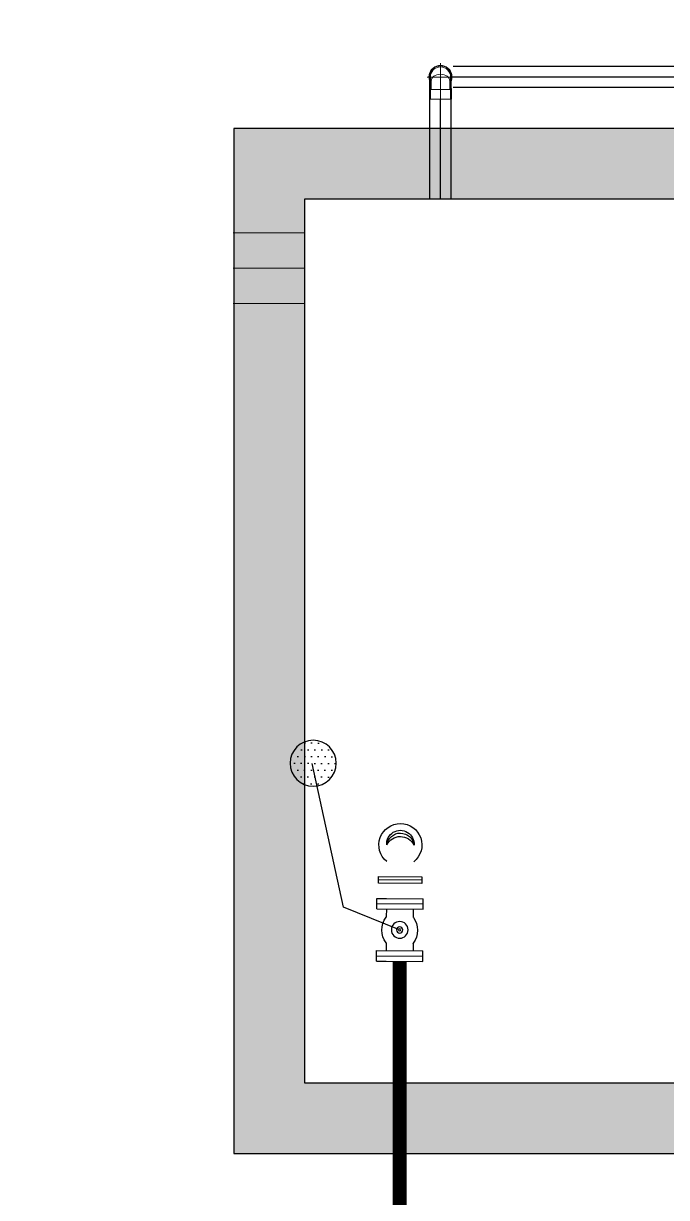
# Model space of a CAD drawing. Header units: millimetres. Extents: x -294625 to 2136527, y -251383 to 128331.
# Drawn here: x 1083978 to 1085798, y -80528 to -77206 of the extents above; entities that cross this region are included whole.
import ezdxf
from ezdxf.lldxf.tags import DXFTag

# ---------------------------------------------------------------- set-up
doc = ezdxf.new("R2010")
doc.units = ezdxf.units.MM
doc.set_wipeout_variables(frame=1)
doc.linetypes.add('CENTER2', pattern=[28.575, 19.05, -3.175, 3.175, -3.175])
for name, color, linetype, lineweight in [('0.04 Thu tràn', 6, 'Continuous', 0), ('00-N-4-NUOC LANH', 4, 'NU-NUOC LANH', 40), ('duong bao khuat', 251, 'Continuous', 0), ('Duong tam', 32, 'CENTER2', 0), ('N3-BODER', 1, 'Continuous', 25), ('N3-NOTE', 11, 'Continuous', 13), ('Net manh', 54, 'Continuous', 0), ('Phu kien uPVC', 3, 'Continuous', 0)]:
    doc.layers.add(name, color=color, linetype=linetype, lineweight=lineweight)
for name, color, linetype in [('0.06 Trả nước', 3, 'Continuous'), ('TUONG', 2, 'Continuous'), ('VALVES', 8, 'Continuous')]:
    doc.layers.add(name, color=color, linetype=linetype)
doc.styles.add('P-VNTIMEH', font='vntimeh.shx', dxfattribs={"width": 0.75, "height": 300})
doc.styles.add('TXT', font='txt.shx')
tags = doc.linetypes.add('NU-NUOC LANH', pattern='A,0.6,-0.4,["CW",TXT,S=0.2,R=0,X=-0.25,Y=-0.1],-0.25', length=1.25).pattern_tags.tags
tags[6] = DXFTag(74, 10)
doc.dimstyles.new('N-NOTE', dxfattribs={"dimtxt": 200, "dimasz": 30, "dimexe": 50, "dimexo": 50, "dimgap": 100, "dimtad": 1, "dimdec": 0, "dimdsep": 46, "dimtxsty": 'P-VNTIMEH', "dimblk": 'OPEN30', "dimcen": 0, "dimse1": 1, "dimse2": 1, "dimclrd": 256, "dimclre": 7, "dimclrt": 256, "dimadec": 0, "dimazin": 0, "dimtfac": 1, "dimtdec": 0, "dimtix": 1, "dimtmove": 2, "dimatfit": 3, "dimldrblk": 'OPEN30', "dimfxl": 1, "dimtolj": 1, "dimtzin": 0, "dimarcsym": 0})

# ---------------------------------------------------------------- blocks, each defined once
blk = doc.blocks.new('B88100C1')
at = {"color": 0}
blk.add_wipeout([(-50, 60.5), (-50, -60.5), (-50.6, -60.5), (-52, -60.5), (-54.7, -60.5), (-55.3, -60.5), (-56.1, -60.5), (-57.5, -60.5), (-58.3, -60.5), (-59, -60.5), (-59.5, -60.5), (-60.2, -60.5), (-63.7, -60.5), (-65, -60.5), (-66, -60.5), (-67, -60.5), (-67.5, -60.5), (-68, -60.5), (-69.1, -60.5), (-69.2, -60.5), (-105.7, -60.5), (-111.2, -55), (-138.8, -55), (-147.4, -59.1), (-154.5, -61.3), (-166.5, -63.2), (-176.3, -62.9), (-186, -61.2), (-200.2, -55.6), (-211.8, -47.5), (-223.1, -34.3), (-228.4, -24.3), (-231.8, -13.6), (-233.2, 0), (-232.6, 8.8), (-231.1, 16.3), (-227.8, 25.7), (-223.7, 33.5), (-217.6, 41.6), (-210.2, 48.8), (-202.9, 54), (-193, 58.9), (-180, 62.5), (-171.8, 63.2), (-170, 63.2), (-163.2, 62.9), (-156.5, 61.8), (-148.8, 59.6), (-142.6, 57), (-138.8, 55), (-111.2, 55), (-105.7, 60.5), (-69.2, 60.5), (-68.7, 60.5), (-67.7, 60.5), (-66.1, 60.5), (-64.7, 60.5), (-63.9, 60.5), (-63.7, 60.5), (-60.2, 60.5), (-60, 60.5), (-59.3, 60.5), (-57.8, 60.5), (-57, 60.5), (-56, 60.5), (-55.5, 60.5), (-54.7, 60.5), (-52, 60.5), (-51, 60.5), (-50.4, 60.5)], dxfattribs=at).dxf.layer = 'duong bao khuat'
at = {"layer": 'Duong tam', "color": 8, "ltscale": 50}
for p, q in [((-170, 72.5), (-170, -72.5)), ((-245, 0), (-38.5, 0))]:
    blk.add_line(p, q, dxfattribs=at)
at = {"layer": 'Net manh', "color": 0, "ltscale": 50}
for p, q in [((-106.7, 50.5), (-148.2, 50.5)), ((-102.2, 55), (-106.7, 50.5)), ((-50, 55), (-102.2, 55)), ((-102.2, 55), (-102.2, -55)), ((-106.7, -50.5), (-148.2, -50.5)), ((-102.2, -55), (-106.7, -50.5)), ((-102.2, -55), (-50, -55))]:
    blk.add_line(p, q, dxfattribs=at)
for radius, start, end in [(63.2, 60.40921, 299.59079), (55, 90, 270)]:
    blk.add_arc((-170, 0), radius, start, end, dxfattribs=at)
blk.add_ellipse((-148.2, 0), major_axis=(0, -50.5), ratio=0.72863, start_param=3.141593, end_param=6.283185, dxfattribs=at)
at = {"layer": 'Phu kien uPVC', "color": 0, "ltscale": 50}
for p, q in [((-170, 55), (-111.2, 55)), ((-105.7, 60.5), (-111.2, 55)), ((-50, 60.5), (-105.7, 60.5)), ((-50, 60.5), (-50, -60.5)), ((-170, -55), (-111.2, -55)), ((-105.7, -60.5), (-111.2, -55)), ((-105.7, -60.5), (-50, -60.5))]:
    blk.add_line(p, q, dxfattribs=at)
blk.add_arc((-170, 0), 60.5, 65.38002, 294.61998, dxfattribs=at)
blk = doc.blocks.new('PMBCB')
h = blk.add_hatch()
h.set_pattern_fill('BTCT2', color=8, scale=30, pattern_type=2)
h.set_pattern_definition([(50, (-27194.2, -11189.96), (215.17805, -18.8256), [22.5, -247.5]), (355, (-27194.2, -11189.96), (-41.6254, 225.6576), [18, -198]), (100.4514, (-27176.26, -11191.53), (173.5528, 206.8319), [19.122, -210.3426]), (46.1842, (-27194.2, -11129.96), (320.1723, -49.6557), [33.75, -371.25]), (96.6356, (-27167.5, -11134.1), (280.3988, 292.2354), [28.683, -315.514]), (351.1842, (-27194.2, -11129.96), (280.3986, 292.2356), [27, -297]), (21, (-27164.2, -11144.96), (179.0721, -120.7857), [22.5, -247.5]), (326, (-27164.2, -11144.96), (72.9946, 217.545), [18, -198]), (71.4514, (-27149.27, -11155.03), (252.0668, 96.7591), [19.122, -210.3426]), (37.5, (-27194.194, -11189.96), (3.64796, 99.86816), [0, -195.6, 0, -201, 0, -198.75]), (7.5, (-27194.19, -11189.96), (78.92086, 118.3235), [0, -114.6, 0, -191.1, 0, -75.75]), (327.5, (-27261.094, -11189.96), (160.14673, -6.76646), [0, -75, 0, -234, 0, -310.5]), (317.5, (-27291.1, -11189.96), (174.95585, 30.0315), [0, -97.5, 0, -155.4, 0, -220.5]), (45, (-27194.19, -11189.96), (-63.6396, 63.6396), []), (45, (-27194.19, -11168.96), (-63.6396, 63.6396), [])])
h.paths.add_polyline_path([(6600, 2700), (-2900, 2700), (-2900, -200), (6600, -200)])
h.paths.add_polyline_path([(5000, 2500), (5000, 0), (0, 0), (0, 2500)], flags=16)
h.paths.add_polyline_path([(5200, 2500), (6400, 2500), (6400, 0), (5200, 0)], flags=16)
h.paths.add_polyline_path([(-200, 2500), (-200, 0), (-2700, 0), (-2700, 2500)], flags=16)
h.paths.add_polyline_path([(5351, 389.3), (6075.7, 389.3), (6075.7, 539.3), (5351, 539.3)], flags=0)
h.paths.add_polyline_path([(5451.7, 547.4), (5986, 547.4), (5986, 775.9), (5451.7, 775.9)], flags=0)
h.paths.add_polyline_path([(4155.1, 389.3), (4879.8, 389.3), (4879.8, 539.3), (4155.1, 539.3)], flags=0)
h.paths.add_polyline_path([(4255.8, 547.4), (4790.1, 547.4), (4790.1, 775.9), (4255.8, 775.9)], flags=0)
h.paths.add_polyline_path([(-1032.1, 389.3), (-307.4, 389.3), (-307.4, 539.3), (-1032.1, 539.3)], flags=0)
h.paths.add_polyline_path([(-931.4, 547.4), (-397.1, 547.4), (-397.1, 775.9), (-931.4, 775.9)], flags=0)
blk.add_lwpolyline([(0, 2700), (-2900, 2700), (-2900, -200), (0, -200)])
blk.add_lwpolyline([(-2700, 0), (-200, 0), (-200, 2500), (-2700, 2500)], close=True)
at = {"layer": '0.04 Thu tràn'}
for p, q in [((-2902.5, 2405.2), (-2700, 2405.1)), ((-2902.6, 2205.2), (-2700, 2205.1))]:
    blk.add_line(p, q, dxfattribs=at)
at = {"layer": '0.04 Thu tràn', "color": 8}
blk.add_line((-2902.5, 2305.2), (-2700, 2305.1), dxfattribs=at)
at = {"layer": '0.06 Trả nước'}
for p, q in [((941.3, 2875.9, 0), (-2279.6, 2876, 0)), ((-2345.6, 2500, 0), (-2345.6, 2846, 0)), ((-2285.6, 2500, 0), (-2285.6, 2846, 0)), ((941.3, 2815.9, 0), (-2279.6, 2816, 0))]:
    blk.add_line(p, q, dxfattribs=at)
at = {"layer": '0.06 Trả nước', "color": 8}
for p, q in [((-2315.6, 2500, 0), (-2315.6, 2846, 0)), ((941.3, 2845.9, 0), (-2279.6, 2846, 0))]:
    blk.add_line(p, q, dxfattribs=at)
at = {"layer": '0.06 Trả nước', "xscale": -0.5207156087369332, "yscale": 0.5207156087369332, "zscale": 0.5207156087369337, "rotation": 90.03239264988672}
blk.add_blockref('B88100C1', (-2315.5, 2757.5), dxfattribs=at)
blk = doc.blocks.new('_Open30')
at = {"color": 0, "linetype": 'ByBlock', "lineweight": -2}
for p, q in [((-1, 0.268), (0, 0)), ((0, 0), (-1, -0.268)), ((0, 0), (-1, 0))]:
    blk.add_line(p, q, dxfattribs=at)
blk = doc.blocks.new('SDF')
at = {"color": 9}
for p, q in [((-49.6, 76.9), (-49.6, 47.5)), ((49.6, 76.9), (49.6, 47.5)), ((-49.6, -49.7), (-49.6, -76.9)), ((49.6, -49.7), (49.6, -76.9))]:
    blk.add_line(p, q, dxfattribs=at)
for centre, radius, start, end in [((14, -1.1), 79.7, 143.4445, 216.5555), ((-51.6, 47.5), 1.92, 323.4445, 360), ((51.6, 47.5), 1.92, 180, 216.5555), ((-14, -1.1), 79.7, 323.4445, 36.5555), ((-51.6, -49.7), 1.92, 360, 36.5555)]:
    blk.add_arc(centre, radius, start, end, dxfattribs=at)
at = {"color": 8}
blk.add_arc((51.6, -49.7), 1.92, 143.4445, 180, dxfattribs=at)
at = {"layer": 'VALVES', "linetype": 'Continuous'}
for p, q in [((-86, 76.9), (-86, 115.4)), ((49.5, 115.4), (-86, 115.4)), ((84.5, 96.2), (-86, 96.2)), ((-55, 115.4), (-55, 115.4)), ((84.5, 115.4), (49.5, 115.4)), ((55, 115.4), (55, 115.4)), ((84.5, 76.9), (84.5, 115.4)), ((84.5, 76.9), (-86, 76.9)), ((-86, -115.4), (-86, -76.9)), ((84.5, -76.9), (-86, -76.9)), ((84.5, -115.4), (84.5, -76.9)), ((84.5, -96.2), (-86, -96.2)), ((49.5, -115.4), (-86, -115.4)), ((-55, -115.4), (-55, -115.4)), ((84.5, -115.4), (49.5, -115.4)), ((55, -115.4), (55, -115.4))]:
    blk.add_line(p, q, dxfattribs=at)
for radius in [30.8, 11.5, 3.89]:
    blk.add_circle((0, 0), radius, dxfattribs=at)
blk = doc.blocks.new('DFSF')
h = blk.add_hatch()
h.set_pattern_fill('DOTS', color=32, scale=240, angle=360, style=0)
h.set_pattern_definition([(180.035544, (125224.551, 13453.436), (-7.4906933, -15.0046498), [0, -15])])
edge = h.paths.add_edge_path()
edge.add_arc((-193.7, -435.9), 50.9, -539.9645, -179.9645)
at = {"color": 3}
for p, q in [((-0.3, -69.2), (-124.5, -118.8)), ((-124.5, -118.8), (-195.7, -435.6))]:
    blk.add_line(p, q, dxfattribs=at)
blk.add_circle((-193.9, -436.4), 50.9, dxfattribs=at)
at = {"layer": 'TUONG', "color": 7, "ltscale": 1e-05}
blk.add_line((48.1, -179.5), (-47.9, -179.5), dxfattribs=at)
blk.add_lwpolyline([(48.1, -172), (-47.9, -172), (-47.9, -187), (48.1, -187)], close=True, dxfattribs=at)
for centre, radius, start, end in [((0.1, -256.9), 47.5, 129.1463, 50.8537), ((0.1, -259.1), 30.3, 175.922, 4.078), ((0, -241.9), 33.7, 206.6435, 333.3565), ((0.1, -252.9), 30.3, 187.746, 352.254)]:
    blk.add_arc(centre, radius, start, end, dxfattribs=at)
at = {"color": 8, "xscale": 0.599999999998603, "yscale": 0.599999999998603, "zscale": 0.599999999998603, "rotation": 180}
blk.add_blockref('SDF', (-0.2, -69.2), dxfattribs=at)

msp = doc.modelspace()

# ---------------------------------------------------------------- block references
msp.add_blockref('PMBCB', (1087473.7, -80204))

# ---------------------------------------------------------------- next in the draw order: linework, layer by layer
at = {"layer": '00-N-4-NUOC LANH', "ltscale": 1500, "const_width": 40}
msp.add_lwpolyline([(1085042.4, -83314.6), (1085042.4, -79859.8)], dxfattribs=at)

# ---------------------------------------------------------------- next in the draw order: block references
at = {"layer": 'N3-BODER', "xscale": -1.28, "yscale": 1.28, "zscale": 1.28, "rotation": 179.631542728057}
msp.add_blockref('DFSF', (1085042.4, -79859.8), dxfattribs=at)

# ---------------------------------------------------------------- next in the draw order: leaders
at = {"layer": 'N3-NOTE'}
msp.add_leader([(1091135, -78161.7), (1091135, -74362.4), (1083978.2, -74362.4)], dimstyle='N-NOTE', override={"dimasz": 300, "dimgap": 100, "dimtad": 0}, dxfattribs=at)

doc.saveas('drawing.dxf')
